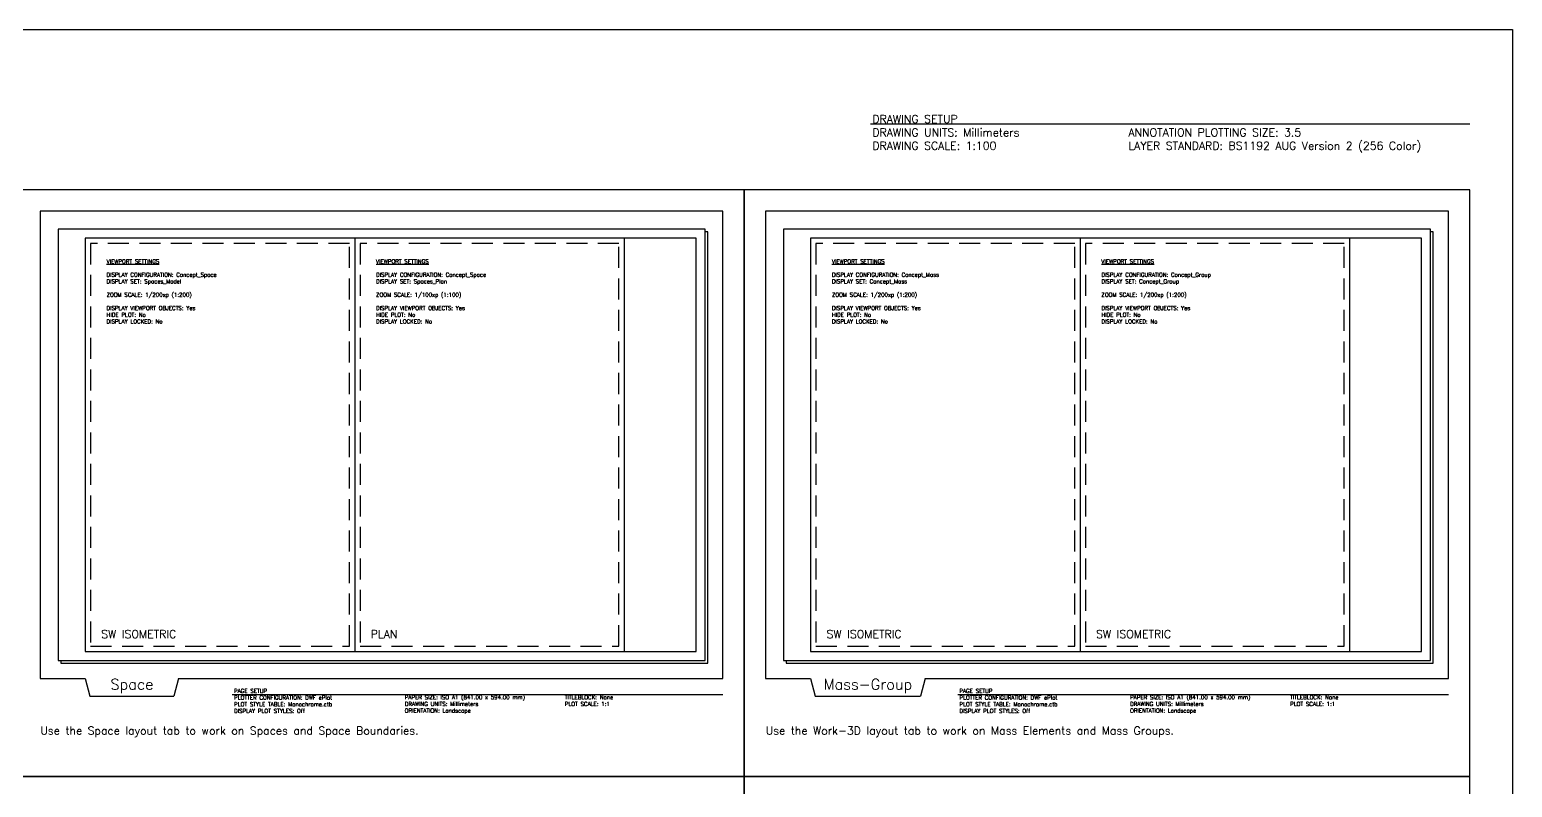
# Paper-space layout 'Template-Overview' of a CAD drawing. Extents: x 0 to 889, y 0 to 584.
# Drawn here: x 447.7 to 889, y 358.8 to 584.2 of the extents above; entities that cross this region are included whole.
import ezdxf

# ---------------------------------------------------------------- set-up
doc = ezdxf.new("R2010")
doc.units = 0
doc.header["$LTSCALE"] = 50
doc.linetypes.add('HIDDEN2', pattern=[0.1875, 0.125, -0.0625])
doc.layers.add('A-Anno-Note', color=211, linetype='Continuous')

psp = doc.layouts.new('Template-Overview')

# ---------------------------------------------------------------- linework, layer by layer
for p, q in [((697.97, 556.18), (876.3, 556.18)), ((544.43, 522.2), (544.43, 399.21)), ((624.64, 522.2), (624.64, 399.21)), ((760.33, 522.2), (760.33, 399.21)), ((840.54, 522.2), (840.54, 399.21)), ((464.22, 391.19), (465.56, 385.85)), ((491.96, 391.19), (490.62, 385.85)), ((680.12, 391.19), (681.46, 385.85)), ((714.21, 391.19), (712.87, 385.85)), ((508, 386.43), (654.05, 386.43)), ((723.9, 386.43), (869.95, 386.43))]:
    psp.add_line(p, q)
for points in [[(0, 584.2), (889, 584.2), (889, 0), (0, 0)], [(456.2, 396.54), (648.7, 396.54), (648.7, 524.88), (456.2, 524.88)], [(464.22, 399.21), (646.03, 399.21), (646.03, 522.2), (464.22, 522.2)], [(672.1, 396.54), (864.6, 396.54), (864.6, 524.88), (672.1, 524.88)], [(680.12, 399.21), (861.93, 399.21), (861.93, 522.2), (680.12, 522.2)]]:
    psp.add_lwpolyline(points, close=True)
for points in [[(491.96, 391.19), (654.05, 391.19), (654.05, 530.22), (450.85, 530.22), (450.85, 391.19), (464.22, 391.19)], [(714.21, 391.19), (869.95, 391.19), (869.95, 530.22), (666.75, 530.22), (666.75, 391.19), (680.12, 391.19)], [(456.99, 396.54), (456.99, 395.75), (649.5, 395.75), (649.5, 524.08), (648.7, 524.08)], [(672.89, 396.54), (672.89, 395.75), (865.4, 395.75), (865.4, 524.08), (864.6, 524.08)], [(465.56, 385.85), (490.62, 385.85)], [(681.46, 385.85), (712.87, 385.85)]]:
    psp.add_lwpolyline(points)
at = {"linetype": 'HIDDEN2'}
for points in [[(465.81, 400.8), (542.84, 400.8), (542.84, 520.62), (465.81, 520.62)], [(546.02, 400.8), (623.05, 400.8), (623.05, 520.62), (546.02, 520.62)], [(681.71, 400.8), (758.74, 400.8), (758.74, 520.62), (681.71, 520.62)], [(761.92, 400.8), (838.95, 400.8), (838.95, 520.62), (761.92, 520.62)]]:
    psp.add_lwpolyline(points, close=True, dxfattribs=at)
at = {"layer": 'A-Anno-Note'}
for points in [[(660.4, 536.57), (444.5, 536.57), (444.5, 361.95), (660.4, 361.95)], [(876.3, 536.57), (660.4, 536.57), (660.4, 361.95), (876.3, 361.95)], [(660.4, 361.95), (444.5, 361.95), (444.5, 187.32), (660.4, 187.32)], [(876.3, 361.95), (660.4, 361.95), (660.4, 187.32), (876.3, 187.32)]]:
    psp.add_lwpolyline(points, close=True, dxfattribs=at)

# ---------------------------------------------------------------- texts
for s, insert, char_height, width, attachment_point in [('{\\Fromans.shx;DRAWING SETUP\\PDRAWING UNITS: Millimeters\\PDRAWING SCALE: 1:100}', (698.5, 558.8), 2.3813, 63.5, 1), ('\\P{\\Fromans.shx;ANNOTATION PLOTTING SIZE: 3.5\\PLAYER STANDARD: BS1192 AUG Version 2 (256 Color)}', (774.7, 558.8), 2.3813, 101.6, 1), ('{\\Fromans.shx;\\LVIEWPORT SETTINGS\\P\\P\\lDISPLAY CONFIGURATION: Concept_Space \\PDISPLAY SET: Spaces_Model\\P\\PZOOM SCALE: 1/200xp (1:200)\\P\\PDISPLAY VIEWPORT OBJECTS: Yes\\PHIDE PLOT: No\\PDISPLAY LOCKED: No}', (470.57, 515.85), 1.1906, 83.3438, 1), ('{\\Fromans.shx;\\LVIEWPORT SETTINGS\\P\\P\\lDISPLAY CONFIGURATION: Concept_Space \\PDISPLAY SET: Spaces_Plan\\P\\PZOOM SCALE: 1/100xp (1:100)\\P\\PDISPLAY VIEWPORT OBJECTS: Yes\\PHIDE PLOT: No\\PDISPLAY LOCKED: No}', (550.78, 515.85), 1.1906, 83.3438, 1), ('{\\Fromans.shx;\\LVIEWPORT SETTINGS\\P\\P\\lDISPLAY CONFIGURATION: Concept_Mass \\PDISPLAY SET: Concept_Mass\\P\\PZOOM SCALE: 1/200xp (1:200)\\P\\PDISPLAY VIEWPORT OBJECTS: Yes\\PHIDE PLOT: No\\PDISPLAY LOCKED: No}', (686.47, 515.85), 1.1906, 83.3438, 1), ('{\\Fromans.shx;\\LVIEWPORT SETTINGS\\P\\P\\lDISPLAY CONFIGURATION: Concept_Group \\PDISPLAY SET: Concept_Group\\P\\PZOOM SCALE: 1/200xp (1:200)\\P\\PDISPLAY VIEWPORT OBJECTS: Yes\\PHIDE PLOT: No\\PDISPLAY LOCKED: No}', (766.68, 515.85), 1.1906, 83.3438, 1), ('{\\Fromans.shx;SW ISOMETRIC}', (468.98, 405.56), 2.3812, 51.5937, 1), ('{\\Fromans.shx;PLAN}', (549.19, 405.56), 2.3812, 83.3437, 1), ('{\\Fromans.shx;SW ISOMETRIC}', (684.88, 405.56), 2.3812, 51.5937, 1), ('{\\Fromans.shx;SW ISOMETRIC}', (765.09, 405.56), 2.3812, 51.5937, 1), ('{\\Fromans.shx;Space}', (478.11, 391.03), 3.175, 21.4312, 2), ('{\\Fromans.shx;Mass-Group}', (697.18, 391.03), 3.175, 21.4312, 2), ('{\\Fromans.shx;PAGE SETUP\\PPLOTTER CONFIGURATION: DWF ePlot\\PPLOT STYLE TABLE: Monochrome.ctb\\PDISPLAY PLOT STYLES: Off}', (508.52, 388.06), 1.1906, 50.8, 1), ('{\\Fromans.shx;PAPER SIZE: ISO A1 (841.00 x 594.00 mm)\\PDRAWING UNITS: Millimeters\\PORIENTATION: Landscape}', (559.32, 386.16), 1.1906, 47.625, 1), ('{\\Fromans.shx;TITLEBLOCK: None\\PPLOT SCALE: 1:1}', (606.95, 386.16), 1.1906, 47.625, 1), ('{\\Fromans.shx;PAGE SETUP\\PPLOTTER CONFIGURATION: DWF ePlot\\PPLOT STYLE TABLE: Monochrome.ctb\\PDISPLAY PLOT STYLES: Off}', (724.42, 388.06), 1.1906, 50.8, 1), ('{\\Fromans.shx;PAPER SIZE: ISO A1 (841.00 x 594.00 mm)\\PDRAWING UNITS: Millimeters\\PORIENTATION: Landscape}', (775.22, 386.16), 1.1906, 47.625, 1), ('{\\Fromans.shx;TITLEBLOCK: None\\PPLOT SCALE: 1:1}', (822.85, 386.16), 1.1906, 47.625, 1), ('{\\Fromans.shx;Use the Space layout tab to work on Spaces and Space Boundaries. }', (450.85, 376.83), 2.3813, 203.2, 1), ('{\\Fromans.shx;Use the Work-3D layout tab to work on Mass Elements and Mass Groups. }', (666.75, 376.83), 2.3813, 203.2, 1)]:
    psp.add_mtext(s, dxfattribs=dict(insert=insert, char_height=char_height, width=width, attachment_point=attachment_point))

doc.saveas('drawing.dxf')
